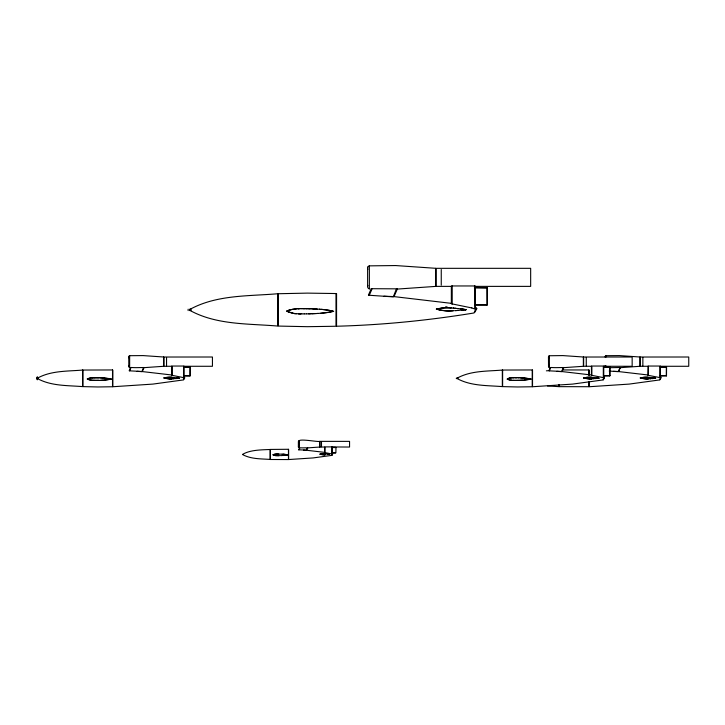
<?xml version="1.0" encoding="UTF-8"?>
<svg xmlns="http://www.w3.org/2000/svg" width="725" height="725" viewBox="0 0 725 725"><rect width="100%" height="100%" fill="white"/><g stroke="black" fill="none" stroke-linecap="round" stroke-linejoin="round"><path stroke-width="1.09" d="M82.614 370.203L82.614 386.606C67.652 385.392 51.656 386.126 38.026 378.876M82.904 370.194L82.904 386.615L97.812 386.969L112.52 386.751L112.52 370.094M163.642 366.025L163.642 357.062M319.716 446.845L319.716 441.471M335.992 293.607L335.992 326.25L307.346 326.685L278.3 326.069L278.3 293.815M336.563 293.625L336.563 326.232C382.637 325.008 428.566 320.396 474.041 312.973M435.598 268.332L435.598 286.239M502.334 370.203L502.334 386.606C487.372 385.392 471.377 386.126 457.738 378.876M502.624 370.194L502.624 386.615L517.532 386.969L532.232 386.751L532.232 370.094M583.362 366.025L583.362 357.062M639.957 366.025L639.957 357.062M190.059 375.668L190.149 366.877L190.186 375.831L184.032 375.65M457.729 310.445L463.338 310.028A47.37 47.37 0 0 0 465.405 309.802L466.121 309.684L464.634 309.421A56.577 56.577 0 0 0 463.357 309.231L461.743 309.031M475.337 287.426L487.354 287.68L487.445 304.627L486.928 305.189L475.337 305.198M299.017 446.392C296.688 447.552 301.863 448.113 298.627 449.772M666.338 375.876L666.347 366.923M190.032 375.849L184.032 375.94M604.26 377.127L603.164 379.764M660.856 377.127L659.795 379.683M184.512 377.199L183.534 379.547M476.307 307.563L474.286 312.412M332.476 453.75L331.823 455.3M130.573 367.53L129.168 370.756M143.84 367.512L136.536 367.647A91.386 91.386 0 0 1 131.814 367.53L131.071 367.475L129.648 370.765M143.568 367.502L141.919 371.635M144.012 367.575L142.317 371.499L129.603 370.847M298.936 449.754L299.797 447.769A53.206 53.206 0 0 0 303.141 447.869L307.445 447.778L306.43 450.125L298.899 449.826M371.164 288.813L368.427 295.093M369.397 295.048L368.626 294.712L369.36 295.12L372.133 288.704L397.291 288.84M307.717 447.823L306.43 450.125M396.493 288.758L393.285 296.878L368.789 295.229M397.363 288.903L394.038 296.588L383.915 296.217M550.284 367.53L548.879 370.756M549.378 370.729L550.783 367.475L551.535 367.521A91.386 91.386 0 0 0 556.247 367.638L563.561 367.512M563.289 367.502L561.63 371.635M563.733 367.575L562.038 371.499L549.323 370.847M620.156 367.512L618.235 371.671L609.208 371.046M620.328 367.575L618.633 371.499L613.432 371.327M609.734 375.885L609.861 366.877L609.906 375.831L603.753 375.94M451.349 303.349L394.028 296.607M183.688 379.683L184.83 377.698M332.005 455.182L332.666 454.04M474.612 312.566L476.959 308.487M603.399 379.683L604.541 377.698M660.004 379.683L661.137 377.698M367.938 266.854L368.672 266.084A1.677 1.677 0 0 1 369.36 265.858L395.642 265.558L435.598 268.295M475.047 308.696L475.129 308.569A1.903 1.205 -34.1 0 0 475.346 307.871L475.337 286.148M651.394 378.477L650.651 378.695M486.928 305.189L486.928 287.426M175.078 378.477L174.335 378.695M594.799 378.477L593.884 378.704M189.642 310.617L189.642 309.185A2.837 2.837 0 0 0 190.847 308.886C217.409 294.731 248.584 296.235 277.729 293.752M242.503 454.421C250.143 449.808 261.317 449.899 270.162 449.482L270.162 459.423C261 458.771 251.222 459.161 242.884 454.738M371.227 288.777L372.133 288.704M87.734 378.704L87.281 378.858L90.19 378.069M288.015 310.49L286.81 310.889L292.483 309.348A28.529 28.456 1.8 0 1 294.749 309.067L296.38 308.886M288.224 310.427L288.831 310.246M289.03 310.182L289.647 310.01M289.846 309.956L291.468 309.557A30.196 30.196 0 0 1 295.782 308.932L298.102 308.787M333.237 311.388L331.869 310.889M332.802 311.487L329.721 312.122M173.456 378.758L171.299 378.876A23.055 22.738 -54.8 0 1 168.979 378.849L163.995 377.952L167.031 377.399M591.836 378.84L591.02 378.876A23.055 22.738 -54.8 0 1 588.691 378.849L583.707 377.952L586.743 377.399A20.817 20.01 29.1 0 1 591.038 377.39M650.271 378.722L647.615 378.876A23.055 22.738 -54.8 0 1 645.295 378.849L640.311 377.952L643.347 377.399A20.817 20.01 29.1 0 1 647.643 377.39L649.165 377.444M436.894 308.986L439.069 308.551M509.902 378.069L507.455 378.704A17.772 17.772 0 0 1 511.814 377.816L516.988 377.734M451.757 285.958L474.929 285.958M329.277 312.203L320.595 313.272M439.377 308.497L442.196 308.053M183.371 379.927L152.875 384.096L112.81 386.742L112.81 370.103M603.091 379.927L572.587 384.096L532.531 386.742L532.531 370.103M659.687 379.927L629.191 384.096L589.126 386.742L589.126 381.631M331.787 455.382L313.127 457.928L288.632 459.55M465.74 309.747L466.121 309.684A24.541 24.124 -38.4 0 0 465.151 309.493L464.942 309.466M465.55 309.774L462.795 310.083M321.791 453.841L319.933 454.176L322.978 454.72A14.101 13.911 -54.8 0 0 324.401 454.738L325.616 454.675M652.301 378.568L655.618 378.242A12.597 12.379 -38.4 0 0 655.119 378.142L652.962 377.861M435.598 286.402L397.282 289.076M163.642 366.288L143.976 367.666M175.35 378.613L177.879 378.423M583.362 366.288L563.697 367.666M639.957 366.288L620.292 367.666M595.071 378.613L597.599 378.423M319.716 447.044L307.69 447.878M327.473 454.539L329.295 454.348A7.703 7.576 -38.4 0 0 328.996 454.294L328.053 454.158M177.598 378.441L179.302 378.242A12.597 12.379 -38.4 0 0 178.812 378.142L176.646 377.861M597.318 378.441L599.022 378.242A12.597 12.379 -38.4 0 0 598.524 378.142L596.358 377.861M328.253 454.475L328.353 454.466A12.515 12.515 0 0 0 329.295 454.358A12.515 12.515 0 0 0 328.434 454.212L328.153 454.176M462.478 310.11L461.852 310.164M177.417 378.459L176.701 378.513M653.732 378.459L653.017 378.513M128.814 357.008A1.124 1.124 0 0 1 129.63 355.694L143.133 355.594L163.642 356.999M605.13 357.008A1.124 1.124 0 0 1 605.946 355.694L619.449 355.594L639.957 356.999M546.378 370.837L549.541 370.584M455.046 310.663L456.025 310.59M455.78 310.608L457.729 310.463M593.213 378.749L593.838 378.704M650.316 378.713L650.787 378.677M652.799 378.532L651.666 378.613M173.792 378.731L173.329 378.767M282.052 454.14L275.5 454.14A8.954 8.936 1.8 0 0 274.793 454.258L273.008 454.729A11.238 11.238 0 0 1 275.953 454.086M454.149 310.726L452.826 310.808M592.842 378.776L590.866 378.885M283.475 455.49L287.725 454.856L283.257 454.212M511.904 377.834L511.062 377.897A14.645 14.609 1.8 0 0 509.902 378.097M283.611 455.481L283.683 455.472A25.275 25.275 0 0 0 287.725 454.856A25.275 25.275 0 0 0 283.656 454.222L283.674 454.24M98.818 377.761L91.35 377.897A14.645 14.609 1.8 0 0 90.19 378.097M92.302 377.825L92.075 377.843A17.772 17.772 0 0 0 87.734 378.704M522.897 380.172L531.044 379.066L523.976 378.024M104.273 380.099L111.333 379.066L103.122 377.961M523.985 380.099L524.329 380.081A41.325 41.325 0 0 0 531.044 379.066A41.325 41.325 0 0 0 524.393 378.024M317.686 313.445L320.713 313.263A72.998 72.998 0 0 0 327.908 312.457L333.681 311.288L328.942 310.318A70.135 70.135 0 0 0 322.054 309.412L321.193 309.348M452.844 310.808L450.225 310.934A41.651 41.651 0 0 1 440.99 310.237M103.421 380.154L102.624 380.199M283.257 455.499L282.886 455.517M317.124 313.481L317.795 313.445M316.571 313.517L317.251 313.472M92.501 377.816L94.64 377.734M102.896 380.19L104.672 380.081A41.325 41.325 0 0 0 111.333 379.066A41.325 41.325 0 0 0 104.681 378.024M522.843 380.172L522.054 380.217M648.639 378.831L647.461 378.885M316.028 313.544L316.707 313.508M102.551 380.208L102.062 380.235M522.263 380.208L520.949 380.281M315.484 313.572L316.163 313.535M82.614 370.067C67.661 371.336 51.656 370.566 38.026 377.834A1.459 1.459 0 0 1 37.401 377.97M172.133 378.84L171.145 378.885M502.334 370.067C487.372 371.336 471.377 370.566 457.738 377.834A1.459 1.459 0 0 1 457.122 377.97L457.122 378.695M282.179 455.563L280.512 455.635M324.909 454.72L324.311 454.747M314.949 313.599L315.629 313.562M452.11 310.853L450.524 310.925A44.923 44.297 -54.8 0 1 445.993 310.871L439.368 309.856M521.71 380.235L518.846 380.362M314.423 313.626L315.085 313.599M99.497 380.353L101.718 380.253M276.442 454.077L277.63 454.04M314.007 313.653L314.55 313.626M101.446 380.263L100.911 380.29M298.048 308.796L301.165 308.696M313.898 313.653L311.832 313.744M512.756 377.779L513.998 377.743M298.383 308.778L299.38 308.732M313.372 313.68L312.375 313.726M520.677 380.29L519.535 380.335M299.017 442.005C296.081 437.583 318.085 442.304 319.716 441.362M619.884 367.502L612.852 367.647A91.386 91.386 0 0 1 609.662 367.593M311.786 313.753L310.01 313.807M278.3 293.734L307.346 293.118L335.992 293.543M82.904 370.049L112.52 369.958M502.624 370.049L532.232 369.958M562.428 369.949L588.836 369.958M310.309 313.798L306.575 313.88M99.026 380.362L91.568 380.253M518.982 380.353L513.137 380.362M309.294 313.825L308.687 313.843M98.763 380.371L98.12 380.38M518.538 380.371L516.707 380.398M288.45 459.559L270.334 459.496L270.334 449.428L288.45 449.282M279.642 455.663L278.309 455.672M97.839 380.389L96.996 380.398M301.12 308.696L302.751 308.678M306.285 313.88L304.409 313.898M94.83 377.734L96.724 377.734M96.452 380.407L95.455 380.407M516.173 380.407L515.412 380.407M278.627 455.672L275.636 455.581M304.183 313.898L303.213 313.898M302.724 308.678L306.285 308.696M515.176 377.725L516.436 377.734M451.349 286.375L436.169 286.375L436.169 268.332L530.664 268.322L530.664 286.375L475.337 286.375M475.337 287.988L487.445 287.988M475.337 304.627L487.408 304.627M303.132 308.678L305.27 308.687M474.884 308.886L474.485 285.913M189.642 309.901L190.847 309.901M171.725 366.279L163.932 366.279L163.932 357.026L212.434 357.008L212.434 366.279L184.032 366.279M591.446 366.279L583.652 366.279L583.652 357.026L632.155 357.008L632.155 366.279L603.753 366.279M648.041 366.279L640.248 366.279L640.248 357.026L688.75 357.008L688.75 366.279L660.348 366.279M184.032 366.814L190.032 366.904M603.753 366.814L609.734 366.868M660.348 366.814L666.565 367.104L666.502 375.831L660.348 375.94M184.032 367.104L190.131 367.104M603.753 367.104L609.852 367.104M660.348 367.104L666.447 367.104M603.753 375.65L609.852 375.65M660.348 375.65L666.447 375.65M37.401 378.35L38.026 378.35M457.122 378.35L457.738 378.35M319.897 447.035L324.664 447.035L324.664 452.454M332.195 447.361L335.612 447.361M332.195 447.542L335.874 447.542M332.195 452.763L335.874 452.763L335.992 447.542M332.195 452.944L335.612 452.944M278.155 454.04L278.79 454.04M302.724 313.898L298.791 313.825M514.533 380.398L511.288 380.253M94.812 380.398L92.682 380.326M277.621 455.672L276.424 455.635M306.14 308.696L309.802 308.768M516.916 377.734L521.783 377.897M97.195 377.734L97.857 377.743M306.575 308.705L307.436 308.714M301.12 313.889L300.395 313.871M98.12 377.752L102.624 377.933M308.279 308.732L309.194 308.75M518.484 377.761L518.982 377.779M309.611 308.759L310.309 308.787M300.05 313.871L299.38 313.843M310.164 308.778L314.007 308.932M99.832 377.798L102.062 377.897M311.786 308.832L313.472 308.904M299.053 313.834L298.455 313.807M520.36 377.825L520.949 377.852M298.383 313.807L296.108 313.671M313.898 308.923L315.085 308.986M314.423 308.95L315.629 309.013M315.484 309.004L316.707 309.077M316.028 309.04L317.251 309.113M521.991 377.906L522.897 377.961M521.71 377.897L522.616 377.942M102.27 377.906L103.177 377.961M282.179 454.149L283.33 454.212M317.124 309.104L319.68 309.258M523.867 378.024L522.843 377.961M319.453 309.24L320.069 309.276M319.906 309.267L321.619 309.385M523.749 378.015L524.202 378.042M104.028 378.015L104.482 378.042M296.597 313.708L295.03 313.581A21.904 21.623 3.8 0 1 292.683 313.155M512.013 380.308L511.596 380.281A12.352 12.352 0 0 1 508.687 379.692L507.065 379.075L510.001 380.045A11.247 11.102 3.8 0 0 511.216 380.217M92.302 380.308L91.885 380.281A12.352 12.352 0 0 1 88.976 379.692L87.281 379.048L90.281 380.045A11.247 11.102 3.8 0 0 91.495 380.217M276.026 455.608L275.953 455.608A8.818 8.818 0 0 1 273.017 454.838L274.847 455.454M561.431 371.653L556.827 371.327M141.719 371.653L137.116 371.327M453.542 308.125L450.288 307.826A41.153 41.153 0 0 0 441.679 308.08L436.278 309.113L437.51 309.421M647.498 377.29L648.667 377.39M590.893 377.29L594.717 377.68L594.219 377.616M171.182 377.29L173.184 377.471M305.569 450.27L303.494 450.125M324.329 453.768L326.359 453.968M550.193 367.611L549.36 367.539L549.36 355.748L562.854 355.594L583.362 356.999M130.473 367.611L129.648 367.539L129.648 355.748M450.669 307.853L451.43 307.917M321.827 309.394L329.368 310.391M591.092 377.299L592.071 377.39M547.438 385.954L558.93 386.642L558.93 384.649M295.782 313.653L295.347 313.617A22.43 22.43 0 0 1 292.157 313.091L289.021 312.14M324.809 453.805L324.447 453.778A12.733 12.243 29.1 0 0 321.791 453.868M369.578 288.858L369.36 288.84A1.677 1.677 0 0 1 368.672 288.604L367.938 287.843A2.583 2.583 0 0 1 367.919 285.387M172.16 377.372L171.327 377.299A20.817 20.01 29.1 0 0 167.04 377.462M618.597 371.572L648.041 374.988M561.993 371.572L591.446 374.988M142.281 371.572L171.725 374.988M306.648 450.27L324.664 452.364M453.188 308.089L453.868 308.152M648.984 377.417L650.325 377.562M453.805 308.152L455.155 308.297M172.985 377.453L174.997 377.68L174.507 377.616M454.756 308.252L455.717 308.361M649.79 377.507L651.313 377.68L650.651 377.598M593.023 377.489L593.521 377.544M175.758 377.761L177.262 377.933M327.129 454.058L327.709 454.122M455.798 308.37L460.602 308.904M460.33 308.877L462.142 309.086M455.472 308.333L456.043 308.397M652.754 377.834L654.204 378.006A20.463 20.463 0 0 1 655.618 378.233A20.463 20.463 0 0 1 654.195 378.414M651.666 377.716L652.79 377.843M595.071 377.716L597.608 378.006A20.463 20.463 0 0 1 599.022 378.233A20.463 20.463 0 0 1 597.599 378.414M460.937 308.941L461.535 309.013M456.759 308.478L457.729 308.587M462.342 309.104L463.121 309.203M177.426 377.952L177.888 378.006A20.463 20.463 0 0 1 179.311 378.233A20.463 20.463 0 0 1 177.879 378.414M463.32 309.231L464.743 309.43M451.403 303.766L471.839 307.944M648.431 375.378L658.554 377.344A8.809 8.809 0 0 1 659.85 377.825L659.913 366.043L648.476 366.043L648.213 375.305M591.6 375.296L601.958 377.344A8.809 8.809 0 0 1 603.254 377.825M171.898 375.305L182.238 377.344A8.809 8.809 0 0 1 183.534 377.825M591.854 375.387L591.881 366.043L603.318 366.043L603.318 377.834M172.142 375.387L172.16 366.043L183.597 366.043L183.597 377.834M329.594 310.436L330.5 310.608M440.999 310.191L436.894 309.267M330.727 310.653L331.642 310.844M292.664 313.209L286.81 311.252L288.876 312.085M439.169 309.811L438.543 309.666M438.335 309.62L437.719 309.475M190.847 310.916C217.409 325.072 248.584 323.567 277.729 326.051L277.729 293.843M474.349 308.895L474.168 308.805A18.17 18.17 0 0 0 471.83 307.953M298.383 441.434L298.374 446.917M660.348 366.161L660.348 377.317A0.979 0.625 -34.1 0 1 660.267 377.643M648.041 366.161L648.041 375.151M642.857 357.452L642.857 365.835M605.964 355.748L605.964 357.062M605.964 365.817L605.964 367.131M605.067 365.753L605.067 366.207M603.753 366.161L603.753 377.317A0.979 0.625 -34.1 0 1 603.662 377.643M591.446 366.161L591.446 375.151M589.126 370.103L589.126 375.269M588.836 370.094L588.836 375.26M588.836 381.64L588.836 386.715L559.22 386.652L559.22 384.658M586.262 357.452L586.262 365.835M549.351 367.593A1.124 1.124 0 0 1 548.526 366.279L548.472 357.081A1.06 1.06 0 0 0 549.151 358.032M457.738 377.87L457.738 378.541M456.351 378.06L456.351 378.64M452.201 285.913L452.201 304.128M451.349 286.148L451.349 303.657M441.253 269.492L441.253 285.152M369.36 265.858L369.36 288.84M367.62 268.377L367.62 286.321M332.195 453.787L332.195 446.962L349.559 447.035L349.559 441.38L319.897 441.362L319.897 446.917M321.492 441.652L321.492 446.754M299.017 442.141L299.017 446.256M298.927 440.61L298.927 447.796M288.632 449.373L288.632 459.487M288.45 449.364L288.45 459.487M278.3 294.259L278.3 294.722M190.847 308.904L190.847 310.798M188.137 309.203L188.137 310.599M184.032 366.161L184.032 377.317A0.979 0.625 -34.1 0 1 183.951 377.643M171.725 366.161L171.725 375.151M166.551 357.452L166.551 365.835M129.63 367.593A1.124 1.124 0 0 1 128.814 366.279L128.751 357.081A1.06 1.06 0 0 0 129.431 358.032M38.026 377.87L38.026 378.541M37.328 377.009L37.328 379.692M37.183 377.009L37.183 379.692M36.631 378.06L36.631 378.64M128.805 366.27A1.06 1.06 0 0 1 129.431 365.255M171.145 379.003A26.136 26.136 0 0 1 163.995 377.924M163.995 377.97A26.136 26.136 0 0 1 171.182 377.172M171.299 378.894A23.055 22.756 -57.3 0 1 169.913 378.903M605.357 367.222A1.124 1.124 0 0 1 605.13 366.279A1.06 1.06 0 0 1 605.23 365.763M647.461 379.003A26.136 26.136 0 0 1 640.311 377.924M640.311 377.97A26.136 26.136 0 0 1 647.498 377.172M647.615 378.894A23.055 22.756 -57.3 0 1 646.428 378.912M548.526 357.008A1.124 1.124 0 0 1 549.351 355.694M548.526 366.27A1.06 1.06 0 0 1 549.151 365.255M590.866 379.003A26.136 26.136 0 0 1 583.716 377.924M583.716 377.97A26.136 26.136 0 0 1 590.902 377.172M591.02 378.894A23.055 22.756 -57.3 0 1 589.833 378.912M367.91 269.328A2.501 2.501 0 0 1 367.928 266.954M295.012 313.689A21.904 21.777 0.5 0 1 294.703 313.653M442.214 308.161A40.555 38.987 29.1 0 1 450.569 308.025M445.558 306.874A40.555 39.947 63.1 0 1 447.053 306.811M324.311 454.82A15.986 15.986 0 0 1 319.933 454.158A15.986 15.986 0 0 1 324.329 453.696M275.591 455.563A6.878 6.788 3.8 0 1 274.847 455.445M331.923 446.89L324.927 446.89L324.927 452.608L331.089 453.805A5.392 5.392 0 0 1 331.887 454.095L331.923 446.89"/></g></svg>
